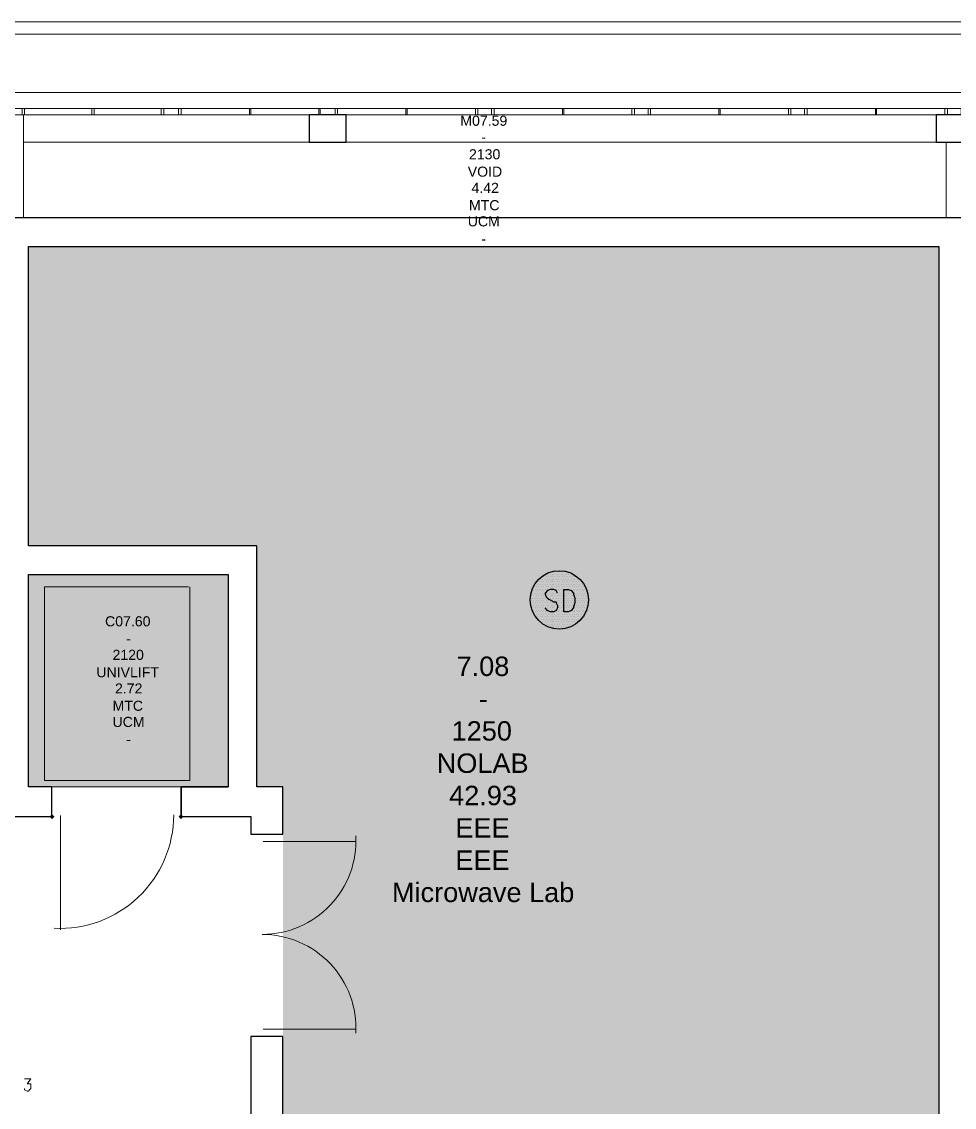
# Model space of a CAD drawing. Header units: millimetres. Extents: x 0 to 58.8, y 0 to 18.9.
# Drawn here: x 28.26 to 35.8, y 9.83 to 18.61 of the extents above; entities that cross this region are included whole.
import ezdxf

# ---------------------------------------------------------------- set-up
doc = ezdxf.new("R2010")
doc.units = ezdxf.units.MM
doc.layers.add('PDF_014407$_ps_FIRE$DETECT', color=80, linetype='Continuous', true_color=0x3fff00)
doc.layers.add('PDF_014407$HL-TMP', color=7, linetype='Continuous', true_color=0x800000)
for name, color, linetype in [('PDF_014407$_ps_HATCH', 7, 'Continuous'), ('PDF_014407$_ps_TEXTBOLD', 2, 'Continuous'), ('PDF_014407$_ps_TEXTBOLD$FIRE', 2, 'Continuous'), ('PDF_014407$BL', 7, 'Continuous'), ('PDF_014407$DR', 7, 'Continuous'), ('PDF_014407$WA', 7, 'Continuous'), ('PDF_014407$WA-COL', 7, 'Continuous'), ('PDF_014407$WA-EXT', 7, 'Continuous'), ('PDF_014407$WN', 7, 'Continuous'), ('PDF_Text', 7, 'Continuous')]:
    doc.layers.add(name, color=color, linetype=linetype)
doc.styles.add('PDF ArialMT', font='arial.ttf')

msp = doc.modelspace()

# ---------------------------------------------------------------- hatches: boundary and pattern name
at = {"layer": 'PDF_014407$WA-EXT', "transparency": 33554559}
for points in [[(28.5068, 12.2031), (28.4968, 12.1931), (28.4867, 12.183), (28.4968, 12.173), (28.5068, 12.163), (28.5168, 12.173), (28.5269, 12.183), (28.5168, 12.1931)], [(28.5068, 12.2031), (28.4968, 12.1931), (28.4867, 12.183), (28.4968, 12.173), (28.5068, 12.163), (28.5168, 12.173), (28.5269, 12.183), (28.5168, 12.1931)], [(29.5508, 12.2031), (29.5408, 12.1931), (29.5307, 12.183), (29.5408, 12.173), (29.5508, 12.163), (29.5609, 12.173), (29.5709, 12.183), (29.5609, 12.1931)], [(29.5508, 12.2031), (29.5408, 12.1931), (29.5307, 12.183), (29.5408, 12.173), (29.5508, 12.163), (29.5609, 12.173), (29.5709, 12.183), (29.5609, 12.1931)]]:
    msp.add_hatch(color=256, dxfattribs=at).paths.add_polyline_path(points)

# ---------------------------------------------------------------- linework, layer by layer
at = {"layer": 'PDF_014407$_ps_FIRE$DETECT', "lineweight": 25}
msp.add_circle((32.6075, 13.9348), 0.2359, dxfattribs=at)
at = {"layer": 'PDF_014407$_ps_HATCH', "lineweight": 9}
for points in [[(32.5122, 14.1405), (32.5122, 14.1405)], [(32.5323, 14.1405), (32.5323, 14.1405)], [(32.5423, 14.1606), (32.5423, 14.1606)], [(32.5523, 14.1606), (32.5523, 14.1606)], [(32.5523, 14.1405), (32.5523, 14.1405)], [(32.5624, 14.1405), (32.5624, 14.1405)], [(32.5724, 14.1606), (32.5724, 14.1606)], [(32.5825, 14.1405), (32.5825, 14.1405)], [(32.5925, 14.1606), (32.5925, 14.1606)], [(32.6025, 14.1405), (32.6025, 14.1405)], [(32.6126, 14.1606), (32.6126, 14.1606)], [(32.6226, 14.1405), (32.6226, 14.1405)], [(32.6326, 14.1606), (32.6326, 14.1606)], [(32.6427, 14.1405), (32.6427, 14.1405)], [(32.6527, 14.1606), (32.6527, 14.1606)], [(32.6628, 14.1405), (32.6628, 14.1405)], [(32.6728, 14.1606), (32.6728, 14.1606)], [(32.6828, 14.1405), (32.6828, 14.1405)], [(32.6929, 14.1606), (32.6929, 14.1606)], [(32.7029, 14.1405), (32.7029, 14.1405)], [(32.723, 14.1405), (32.723, 14.1405)], [(32.4018, 14.0402), (32.4018, 14.0402)], [(32.4118, 14.0602), (32.4118, 14.0602)], [(32.4218, 14.0402), (32.4218, 14.0402)], [(32.4319, 14.0602), (32.4319, 14.0602)], [(32.4419, 14.0803), (32.4419, 14.0803)], [(32.4419, 14.0402), (32.4419, 14.0402)], [(32.4519, 14.1004), (32.4519, 14.1004)], [(32.4519, 14.0602), (32.4519, 14.0602)], [(32.462, 14.0803), (32.462, 14.0803)], [(32.462, 14.0402), (32.462, 14.0402)], [(32.472, 14.1004), (32.472, 14.1004)], [(32.472, 14.0602), (32.472, 14.0602)], [(32.4821, 14.1205), (32.4821, 14.1205)], [(32.4821, 14.0803), (32.4821, 14.0803)], [(32.4821, 14.0402), (32.4821, 14.0402)], [(32.4921, 14.1004), (32.4921, 14.1004)], [(32.4921, 14.0602), (32.4921, 14.0602)], [(32.5021, 14.1205), (32.5021, 14.1205)], [(32.5021, 14.0803), (32.5021, 14.0803)], [(32.5021, 14.0402), (32.5021, 14.0402)], [(32.5122, 14.1004), (32.5122, 14.1004)], [(32.5122, 14.0602), (32.5122, 14.0602)], [(32.5222, 14.1205), (32.5222, 14.1205)], [(32.5222, 14.0803), (32.5222, 14.0803)], [(32.5222, 14.0402), (32.5222, 14.0402)], [(32.5323, 14.1004), (32.5323, 14.1004)], [(32.5323, 14.0602), (32.5323, 14.0602)], [(32.5423, 14.1205), (32.5423, 14.1205)], [(32.5423, 14.0803), (32.5423, 14.0803)], [(32.5423, 14.0402), (32.5423, 14.0402)], [(32.5523, 14.1205), (32.5523, 14.1205)], [(32.5523, 14.1004), (32.5523, 14.1004)], [(32.5523, 14.0803), (32.5523, 14.0803)], [(32.5523, 14.0602), (32.5523, 14.0602)], [(32.5523, 14.0402), (32.5523, 14.0402)], [(32.5624, 14.1004), (32.5624, 14.1004)], [(32.5624, 14.0602), (32.5624, 14.0602)], [(32.5724, 14.1205), (32.5724, 14.1205)], [(32.5724, 14.0803), (32.5724, 14.0803)], [(32.5724, 14.0402), (32.5724, 14.0402)], [(32.5825, 14.1004), (32.5825, 14.1004)], [(32.5825, 14.0602), (32.5825, 14.0602)], [(32.5925, 14.1205), (32.5925, 14.1205)], [(32.5925, 14.0803), (32.5925, 14.0803)], [(32.5925, 14.0402), (32.5925, 14.0402)], [(32.6025, 14.1004), (32.6025, 14.1004)], [(32.6025, 14.0602), (32.6025, 14.0602)], [(32.6126, 14.1205), (32.6126, 14.1205)], [(32.6126, 14.0803), (32.6126, 14.0803)], [(32.6126, 14.0402), (32.6126, 14.0402)], [(32.6226, 14.1004), (32.6226, 14.1004)], [(32.6226, 14.0602), (32.6226, 14.0602)], [(32.6326, 14.1205), (32.6326, 14.1205)], [(32.6326, 14.0803), (32.6326, 14.0803)], [(32.6326, 14.0402), (32.6326, 14.0402)], [(32.6427, 14.1004), (32.6427, 14.1004)], [(32.6427, 14.0602), (32.6427, 14.0602)], [(32.6527, 14.1205), (32.6527, 14.1205)], [(32.6527, 14.0803), (32.6527, 14.0803)], [(32.6527, 14.0402), (32.6527, 14.0402)], [(32.6628, 14.1004), (32.6628, 14.1004)], [(32.6628, 14.0602), (32.6628, 14.0602)], [(32.6728, 14.1205), (32.6728, 14.1205)], [(32.6728, 14.0803), (32.6728, 14.0803)], [(32.6728, 14.0402), (32.6728, 14.0402)], [(32.6828, 14.1004), (32.6828, 14.1004)], [(32.6828, 14.0602), (32.6828, 14.0602)], [(32.6929, 14.1205), (32.6929, 14.1205)], [(32.6929, 14.0803), (32.6929, 14.0803)], [(32.6929, 14.0402), (32.6929, 14.0402)], [(32.7029, 14.1004), (32.7029, 14.1004)], [(32.7029, 14.0602), (32.7029, 14.0602)], [(32.713, 14.1205), (32.713, 14.1205)], [(32.713, 14.0803), (32.713, 14.0803)], [(32.713, 14.0402), (32.713, 14.0402)], [(32.723, 14.1004), (32.723, 14.1004)], [(32.723, 14.0602), (32.723, 14.0602)], [(32.733, 14.1205), (32.733, 14.1205)], [(32.733, 14.1004), (32.733, 14.1004)], [(32.733, 14.0803), (32.733, 14.0803)], [(32.733, 14.0602), (32.733, 14.0602)], [(32.733, 14.0402), (32.733, 14.0402)], [(32.7431, 14.1205), (32.7431, 14.1205)], [(32.7431, 14.0803), (32.7431, 14.0803)], [(32.7431, 14.0402), (32.7431, 14.0402)], [(32.7531, 14.1004), (32.7531, 14.1004)], [(32.7531, 14.0602), (32.7531, 14.0602)], [(32.7631, 14.0803), (32.7631, 14.0803)], [(32.7631, 14.0402), (32.7631, 14.0402)], [(32.7732, 14.1004), (32.7732, 14.1004)], [(32.7732, 14.0602), (32.7732, 14.0602)], [(32.7832, 14.0803), (32.7832, 14.0803)], [(32.7832, 14.0402), (32.7832, 14.0402)], [(32.7933, 14.0602), (32.7933, 14.0602)], [(32.8033, 14.0402), (32.8033, 14.0402)], [(32.8133, 14.0602), (32.8133, 14.0602)], [(32.8234, 14.0402), (32.8234, 14.0402)], [(32.3817, 14.01), (32.3817, 14.01)], [(32.3817, 13.9699), (32.3817, 13.9699)], [(32.3917, 14.0201), (32.3917, 14.0201)], [(32.3917, 13.99), (32.3917, 13.99)], [(32.4018, 14.01), (32.4018, 14.01)], [(32.4018, 13.9699), (32.4018, 13.9699)], [(32.4118, 14.0201), (32.4118, 14.0201)], [(32.4118, 13.99), (32.4118, 13.99)], [(32.4218, 14.01), (32.4218, 14.01)], [(32.4218, 13.9699), (32.4218, 13.9699)], [(32.4319, 14.0201), (32.4319, 14.0201)], [(32.4319, 13.99), (32.4319, 13.99)], [(32.4419, 14.01), (32.4419, 14.01)], [(32.4419, 13.9699), (32.4419, 13.9699)], [(32.4519, 14.0201), (32.4519, 14.0201)], [(32.4519, 13.99), (32.4519, 13.99)], [(32.462, 14.01), (32.462, 14.01)], [(32.462, 13.9699), (32.462, 13.9699)], [(32.472, 14.0201), (32.472, 14.0201)], [(32.472, 13.99), (32.472, 13.99)], [(32.4821, 14.01), (32.4821, 14.01)], [(32.4821, 13.9699), (32.4821, 13.9699)], [(32.4921, 14.0201), (32.4921, 14.0201)], [(32.4921, 13.99), (32.4921, 13.99)], [(32.5021, 14.01), (32.5021, 14.01)], [(32.5021, 13.9699), (32.5021, 13.9699)], [(32.5122, 14.0201), (32.5122, 14.0201)], [(32.5122, 13.99), (32.5122, 13.99)], [(32.5222, 14.01), (32.5222, 14.01)], [(32.5222, 13.9699), (32.5222, 13.9699)], [(32.5323, 14.0201), (32.5323, 14.0201)], [(32.5323, 13.99), (32.5323, 13.99)], [(32.5423, 14.01), (32.5423, 14.01)], [(32.5423, 13.9699), (32.5423, 13.9699)], [(32.5523, 14.0201), (32.5523, 14.0201)], [(32.5523, 14.01), (32.5523, 14.01)], [(32.5523, 13.99), (32.5523, 13.99)], [(32.5523, 13.9699), (32.5523, 13.9699)], [(32.5624, 14.0201), (32.5624, 14.0201)], [(32.5624, 13.99), (32.5624, 13.99)], [(32.5724, 14.01), (32.5724, 14.01)], [(32.5724, 13.9699), (32.5724, 13.9699)], [(32.5825, 14.0201), (32.5825, 14.0201)], [(32.5825, 13.99), (32.5825, 13.99)], [(32.5925, 14.01), (32.5925, 14.01)], [(32.5925, 13.9699), (32.5925, 13.9699)], [(32.6025, 14.0201), (32.6025, 14.0201)], [(32.6025, 13.99), (32.6025, 13.99)], [(32.6126, 14.01), (32.6126, 14.01)], [(32.6126, 13.9699), (32.6126, 13.9699)], [(32.6226, 14.0201), (32.6226, 14.0201)], [(32.6226, 13.99), (32.6226, 13.99)], [(32.6326, 14.01), (32.6326, 14.01)], [(32.6326, 13.9699), (32.6326, 13.9699)], [(32.6427, 14.0201), (32.6427, 14.0201)], [(32.6427, 13.99), (32.6427, 13.99)], [(32.6527, 14.01), (32.6527, 14.01)], [(32.6527, 13.9699), (32.6527, 13.9699)], [(32.6628, 14.0201), (32.6628, 14.0201)], [(32.6628, 13.99), (32.6628, 13.99)], [(32.6728, 14.01), (32.6728, 14.01)], [(32.6728, 13.9699), (32.6728, 13.9699)], [(32.6828, 14.0201), (32.6828, 14.0201)], [(32.6828, 13.99), (32.6828, 13.99)], [(32.6929, 14.01), (32.6929, 14.01)], [(32.6929, 13.9699), (32.6929, 13.9699)], [(32.7029, 14.0201), (32.7029, 14.0201)], [(32.7029, 13.99), (32.7029, 13.99)], [(32.713, 14.01), (32.713, 14.01)], [(32.713, 13.9699), (32.713, 13.9699)], [(32.723, 14.0201), (32.723, 14.0201)], [(32.723, 13.99), (32.723, 13.99)], [(32.733, 14.0201), (32.733, 14.0201)], [(32.733, 14.01), (32.733, 14.01)], [(32.733, 13.99), (32.733, 13.99)], [(32.733, 13.9699), (32.733, 13.9699)], [(32.7431, 14.01), (32.7431, 14.01)], [(32.7431, 13.9699), (32.7431, 13.9699)], [(32.7531, 14.0201), (32.7531, 14.0201)], [(32.7531, 13.99), (32.7531, 13.99)], [(32.7631, 14.01), (32.7631, 14.01)], [(32.7631, 13.9699), (32.7631, 13.9699)], [(32.7732, 14.0201), (32.7732, 14.0201)], [(32.7732, 13.99), (32.7732, 13.99)], [(32.7832, 14.01), (32.7832, 14.01)], [(32.7832, 13.9699), (32.7832, 13.9699)], [(32.7933, 14.0201), (32.7933, 14.0201)], [(32.7933, 13.99), (32.7933, 13.99)], [(32.8033, 14.01), (32.8033, 14.01)], [(32.8033, 13.9699), (32.8033, 13.9699)], [(32.8133, 14.0201), (32.8133, 14.0201)], [(32.8133, 13.99), (32.8133, 13.99)], [(32.8234, 14.01), (32.8234, 14.01)], [(32.8234, 13.9699), (32.8234, 13.9699)], [(32.8334, 14.0201), (32.8334, 14.0201)], [(32.8334, 13.99), (32.8334, 13.99)], [(32.8435, 14.01), (32.8435, 14.01)], [(32.8435, 13.9699), (32.8435, 13.9699)], [(32.3817, 13.9498), (32.3817, 13.9498)], [(32.3817, 13.9297), (32.3817, 13.9297)], [(32.3817, 13.9097), (32.3817, 13.9097)], [(32.3817, 13.8896), (32.3817, 13.8896)], [(32.3917, 13.9498), (32.3917, 13.9498)], [(32.3917, 13.9097), (32.3917, 13.9097)], [(32.3917, 13.8695), (32.3917, 13.8695)], [(32.4018, 13.9297), (32.4018, 13.9297)], [(32.4018, 13.8896), (32.4018, 13.8896)], [(32.4118, 13.9498), (32.4118, 13.9498)], [(32.4118, 13.9097), (32.4118, 13.9097)], [(32.4118, 13.8695), (32.4118, 13.8695)], [(32.4218, 13.9297), (32.4218, 13.9297)], [(32.4218, 13.8896), (32.4218, 13.8896)], [(32.4319, 13.9498), (32.4319, 13.9498)], [(32.4319, 13.9097), (32.4319, 13.9097)], [(32.4319, 13.8695), (32.4319, 13.8695)], [(32.4419, 13.9297), (32.4419, 13.9297)], [(32.4419, 13.8896), (32.4419, 13.8896)], [(32.4519, 13.9498), (32.4519, 13.9498)], [(32.4519, 13.9097), (32.4519, 13.9097)], [(32.4519, 13.8695), (32.4519, 13.8695)], [(32.462, 13.9297), (32.462, 13.9297)], [(32.462, 13.8896), (32.462, 13.8896)], [(32.472, 13.9498), (32.472, 13.9498)], [(32.472, 13.9097), (32.472, 13.9097)], [(32.472, 13.8695), (32.472, 13.8695)], [(32.4821, 13.9297), (32.4821, 13.9297)], [(32.4821, 13.8896), (32.4821, 13.8896)], [(32.4921, 13.9498), (32.4921, 13.9498)], [(32.4921, 13.9097), (32.4921, 13.9097)], [(32.4921, 13.8695), (32.4921, 13.8695)], [(32.5021, 13.9297), (32.5021, 13.9297)], [(32.5021, 13.8896), (32.5021, 13.8896)], [(32.5122, 13.9498), (32.5122, 13.9498)], [(32.5122, 13.9097), (32.5122, 13.9097)], [(32.5122, 13.8695), (32.5122, 13.8695)], [(32.5222, 13.9297), (32.5222, 13.9297)], [(32.5222, 13.8896), (32.5222, 13.8896)], [(32.5323, 13.9498), (32.5323, 13.9498)], [(32.5323, 13.9097), (32.5323, 13.9097)], [(32.5323, 13.8695), (32.5323, 13.8695)], [(32.5423, 13.9297), (32.5423, 13.9297)], [(32.5423, 13.8896), (32.5423, 13.8896)], [(32.5523, 13.9498), (32.5523, 13.9498)], [(32.5523, 13.9297), (32.5523, 13.9297)], [(32.5523, 13.9097), (32.5523, 13.9097)], [(32.5523, 13.8896), (32.5523, 13.8896)], [(32.5523, 13.8695), (32.5523, 13.8695)], [(32.5624, 13.9498), (32.5624, 13.9498)], [(32.5624, 13.9097), (32.5624, 13.9097)], [(32.5624, 13.8695), (32.5624, 13.8695)], [(32.5724, 13.9297), (32.5724, 13.9297)], [(32.5724, 13.8896), (32.5724, 13.8896)], [(32.5825, 13.9498), (32.5825, 13.9498)], [(32.5825, 13.9097), (32.5825, 13.9097)], [(32.5825, 13.8695), (32.5825, 13.8695)], [(32.5925, 13.9297), (32.5925, 13.9297)], [(32.5925, 13.8896), (32.5925, 13.8896)], [(32.6025, 13.9498), (32.6025, 13.9498)], [(32.6025, 13.9097), (32.6025, 13.9097)], [(32.6025, 13.8695), (32.6025, 13.8695)], [(32.6126, 13.9297), (32.6126, 13.9297)], [(32.6126, 13.8896), (32.6126, 13.8896)], [(32.6226, 13.9498), (32.6226, 13.9498)], [(32.6226, 13.9097), (32.6226, 13.9097)], [(32.6226, 13.8695), (32.6226, 13.8695)], [(32.6326, 13.9297), (32.6326, 13.9297)], [(32.6326, 13.8896), (32.6326, 13.8896)], [(32.6427, 13.9498), (32.6427, 13.9498)], [(32.6427, 13.9097), (32.6427, 13.9097)], [(32.6427, 13.8695), (32.6427, 13.8695)], [(32.6527, 13.9297), (32.6527, 13.9297)], [(32.6527, 13.8896), (32.6527, 13.8896)], [(32.6628, 13.9498), (32.6628, 13.9498)], [(32.6628, 13.9097), (32.6628, 13.9097)], [(32.6628, 13.8695), (32.6628, 13.8695)], [(32.6728, 13.9297), (32.6728, 13.9297)], [(32.6728, 13.8896), (32.6728, 13.8896)], [(32.6828, 13.9498), (32.6828, 13.9498)], [(32.6828, 13.9097), (32.6828, 13.9097)], [(32.6828, 13.8695), (32.6828, 13.8695)], [(32.6929, 13.9297), (32.6929, 13.9297)], [(32.6929, 13.8896), (32.6929, 13.8896)], [(32.7029, 13.9498), (32.7029, 13.9498)], [(32.7029, 13.9097), (32.7029, 13.9097)], [(32.7029, 13.8695), (32.7029, 13.8695)], [(32.713, 13.9297), (32.713, 13.9297)], [(32.713, 13.8896), (32.713, 13.8896)], [(32.723, 13.9498), (32.723, 13.9498)], [(32.723, 13.9097), (32.723, 13.9097)], [(32.723, 13.8695), (32.723, 13.8695)], [(32.733, 13.9498), (32.733, 13.9498)], [(32.733, 13.9297), (32.733, 13.9297)], [(32.733, 13.9097), (32.733, 13.9097)], [(32.733, 13.8896), (32.733, 13.8896)], [(32.733, 13.8695), (32.733, 13.8695)], [(32.7431, 13.9297), (32.7431, 13.9297)], [(32.7431, 13.8896), (32.7431, 13.8896)], [(32.7531, 13.9498), (32.7531, 13.9498)], [(32.7531, 13.9097), (32.7531, 13.9097)], [(32.7531, 13.8695), (32.7531, 13.8695)], [(32.7631, 13.9297), (32.7631, 13.9297)], [(32.7631, 13.8896), (32.7631, 13.8896)], [(32.7732, 13.9498), (32.7732, 13.9498)], [(32.7732, 13.9097), (32.7732, 13.9097)], [(32.7732, 13.8695), (32.7732, 13.8695)], [(32.7832, 13.9297), (32.7832, 13.9297)], [(32.7832, 13.8896), (32.7832, 13.8896)], [(32.7933, 13.9498), (32.7933, 13.9498)], [(32.7933, 13.9097), (32.7933, 13.9097)], [(32.7933, 13.8695), (32.7933, 13.8695)], [(32.8033, 13.9297), (32.8033, 13.9297)], [(32.8033, 13.8896), (32.8033, 13.8896)], [(32.8133, 13.9498), (32.8133, 13.9498)], [(32.8133, 13.9097), (32.8133, 13.9097)], [(32.8133, 13.8695), (32.8133, 13.8695)], [(32.8234, 13.9297), (32.8234, 13.9297)], [(32.8234, 13.8896), (32.8234, 13.8896)], [(32.8334, 13.9498), (32.8334, 13.9498)], [(32.8334, 13.9097), (32.8334, 13.9097)], [(32.8334, 13.8695), (32.8334, 13.8695)], [(32.8435, 13.9297), (32.8435, 13.9297)], [(32.8435, 13.8896), (32.8435, 13.8896)], [(32.8535, 13.9498), (32.8535, 13.9498)], [(32.8535, 13.9097), (32.8535, 13.9097)], [(32.3817, 13.8494), (32.3817, 13.8494)], [(32.3917, 13.8394), (32.3917, 13.8394)], [(32.4018, 13.8494), (32.4018, 13.8494)], [(32.4018, 13.8193), (32.4018, 13.8193)], [(32.4118, 13.8394), (32.4118, 13.8394)], [(32.4118, 13.7992), (32.4118, 13.7992)], [(32.4218, 13.8494), (32.4218, 13.8494)], [(32.4218, 13.8193), (32.4218, 13.8193)], [(32.4319, 13.8394), (32.4319, 13.8394)], [(32.4319, 13.7992), (32.4319, 13.7992)], [(32.4419, 13.8494), (32.4419, 13.8494)], [(32.4419, 13.8193), (32.4419, 13.8193)], [(32.4419, 13.7792), (32.4419, 13.7792)], [(32.4519, 13.8394), (32.4519, 13.8394)], [(32.4519, 13.7992), (32.4519, 13.7992)], [(32.462, 13.8494), (32.462, 13.8494)], [(32.462, 13.8193), (32.462, 13.8193)], [(32.462, 13.7792), (32.462, 13.7792)], [(32.472, 13.8394), (32.472, 13.8394)], [(32.472, 13.7992), (32.472, 13.7992)], [(32.4821, 13.8494), (32.4821, 13.8494)], [(32.4821, 13.8193), (32.4821, 13.8193)], [(32.4821, 13.7792), (32.4821, 13.7792)], [(32.4921, 13.8394), (32.4921, 13.8394)], [(32.4921, 13.7992), (32.4921, 13.7992)], [(32.5021, 13.8494), (32.5021, 13.8494)], [(32.5021, 13.8193), (32.5021, 13.8193)], [(32.5021, 13.7792), (32.5021, 13.7792)], [(32.5122, 13.8394), (32.5122, 13.8394)], [(32.5122, 13.7992), (32.5122, 13.7992)], [(32.5222, 13.8494), (32.5222, 13.8494)], [(32.5222, 13.8193), (32.5222, 13.8193)], [(32.5222, 13.7792), (32.5222, 13.7792)], [(32.5323, 13.8394), (32.5323, 13.8394)], [(32.5323, 13.7992), (32.5323, 13.7992)], [(32.5423, 13.8494), (32.5423, 13.8494)], [(32.5423, 13.8193), (32.5423, 13.8193)], [(32.5423, 13.7792), (32.5423, 13.7792)], [(32.5523, 13.8494), (32.5523, 13.8494)], [(32.5523, 13.8394), (32.5523, 13.8394)], [(32.5523, 13.8193), (32.5523, 13.8193)], [(32.5523, 13.7992), (32.5523, 13.7992)], [(32.5523, 13.7792), (32.5523, 13.7792)], [(32.5624, 13.8394), (32.5624, 13.8394)], [(32.5624, 13.7992), (32.5624, 13.7992)], [(32.5724, 13.8494), (32.5724, 13.8494)], [(32.5724, 13.8193), (32.5724, 13.8193)], [(32.5724, 13.7792), (32.5724, 13.7792)], [(32.5825, 13.8394), (32.5825, 13.8394)], [(32.5825, 13.7992), (32.5825, 13.7992)], [(32.5925, 13.8494), (32.5925, 13.8494)], [(32.5925, 13.8193), (32.5925, 13.8193)], [(32.5925, 13.7792), (32.5925, 13.7792)], [(32.6025, 13.8394), (32.6025, 13.8394)], [(32.6025, 13.7992), (32.6025, 13.7992)], [(32.6126, 13.8494), (32.6126, 13.8494)], [(32.6126, 13.8193), (32.6126, 13.8193)], [(32.6126, 13.7792), (32.6126, 13.7792)], [(32.6226, 13.8394), (32.6226, 13.8394)], [(32.6226, 13.7992), (32.6226, 13.7992)], [(32.6326, 13.8494), (32.6326, 13.8494)], [(32.6326, 13.8193), (32.6326, 13.8193)], [(32.6326, 13.7792), (32.6326, 13.7792)], [(32.6427, 13.8394), (32.6427, 13.8394)], [(32.6427, 13.7992), (32.6427, 13.7992)], [(32.6527, 13.8494), (32.6527, 13.8494)], [(32.6527, 13.8193), (32.6527, 13.8193)], [(32.6527, 13.7792), (32.6527, 13.7792)], [(32.6628, 13.8394), (32.6628, 13.8394)], [(32.6628, 13.7992), (32.6628, 13.7992)], [(32.6728, 13.8494), (32.6728, 13.8494)], [(32.6728, 13.8193), (32.6728, 13.8193)], [(32.6728, 13.7792), (32.6728, 13.7792)], [(32.6828, 13.8394), (32.6828, 13.8394)], [(32.6828, 13.7992), (32.6828, 13.7992)], [(32.6929, 13.8494), (32.6929, 13.8494)], [(32.6929, 13.8193), (32.6929, 13.8193)], [(32.6929, 13.7792), (32.6929, 13.7792)], [(32.7029, 13.8394), (32.7029, 13.8394)], [(32.7029, 13.7992), (32.7029, 13.7992)], [(32.713, 13.8494), (32.713, 13.8494)], [(32.713, 13.8193), (32.713, 13.8193)], [(32.713, 13.7792), (32.713, 13.7792)], [(32.723, 13.8394), (32.723, 13.8394)], [(32.723, 13.7992), (32.723, 13.7992)], [(32.733, 13.8494), (32.733, 13.8494)], [(32.733, 13.8394), (32.733, 13.8394)], [(32.733, 13.8193), (32.733, 13.8193)], [(32.733, 13.7992), (32.733, 13.7992)], [(32.733, 13.7792), (32.733, 13.7792)], [(32.7431, 13.8494), (32.7431, 13.8494)], [(32.7431, 13.8193), (32.7431, 13.8193)], [(32.7431, 13.7792), (32.7431, 13.7792)], [(32.7531, 13.8394), (32.7531, 13.8394)], [(32.7531, 13.7992), (32.7531, 13.7992)], [(32.7631, 13.8494), (32.7631, 13.8494)], [(32.7631, 13.8193), (32.7631, 13.8193)], [(32.7631, 13.7792), (32.7631, 13.7792)], [(32.7732, 13.8394), (32.7732, 13.8394)], [(32.7732, 13.7992), (32.7732, 13.7992)], [(32.7832, 13.8494), (32.7832, 13.8494)], [(32.7832, 13.8193), (32.7832, 13.8193)], [(32.7832, 13.7792), (32.7832, 13.7792)], [(32.7933, 13.8394), (32.7933, 13.8394)], [(32.7933, 13.7992), (32.7933, 13.7992)], [(32.8033, 13.8494), (32.8033, 13.8494)], [(32.8033, 13.8193), (32.8033, 13.8193)], [(32.8133, 13.8394), (32.8133, 13.8394)], [(32.8133, 13.7992), (32.8133, 13.7992)], [(32.8234, 13.8494), (32.8234, 13.8494)], [(32.8234, 13.8193), (32.8234, 13.8193)], [(32.8334, 13.8394), (32.8334, 13.8394)], [(32.8435, 13.8494), (32.8435, 13.8494)], [(32.4519, 13.7591), (32.4519, 13.7591)], [(32.472, 13.7591), (32.472, 13.7591)], [(32.4821, 13.739), (32.4821, 13.739)], [(32.4921, 13.7591), (32.4921, 13.7591)], [(32.5021, 13.739), (32.5021, 13.739)], [(32.5122, 13.7591), (32.5122, 13.7591)], [(32.5122, 13.7189), (32.5122, 13.7189)], [(32.5222, 13.739), (32.5222, 13.739)], [(32.5323, 13.7591), (32.5323, 13.7591)], [(32.5323, 13.7189), (32.5323, 13.7189)], [(32.5423, 13.739), (32.5423, 13.739)], [(32.5423, 13.6989), (32.5423, 13.6989)], [(32.5523, 13.7591), (32.5523, 13.7591)], [(32.5523, 13.739), (32.5523, 13.739)], [(32.5523, 13.7189), (32.5523, 13.7189)], [(32.5523, 13.6989), (32.5523, 13.6989)], [(32.5624, 13.7591), (32.5624, 13.7591)], [(32.5624, 13.7189), (32.5624, 13.7189)], [(32.5724, 13.739), (32.5724, 13.739)], [(32.5724, 13.6989), (32.5724, 13.6989)], [(32.5825, 13.7591), (32.5825, 13.7591)], [(32.5825, 13.7189), (32.5825, 13.7189)], [(32.5925, 13.739), (32.5925, 13.739)], [(32.5925, 13.6989), (32.5925, 13.6989)], [(32.6025, 13.7591), (32.6025, 13.7591)], [(32.6025, 13.7189), (32.6025, 13.7189)], [(32.6126, 13.739), (32.6126, 13.739)], [(32.6126, 13.6989), (32.6126, 13.6989)], [(32.6226, 13.7591), (32.6226, 13.7591)], [(32.6226, 13.7189), (32.6226, 13.7189)], [(32.6326, 13.739), (32.6326, 13.739)], [(32.6326, 13.6989), (32.6326, 13.6989)], [(32.6427, 13.7591), (32.6427, 13.7591)], [(32.6427, 13.7189), (32.6427, 13.7189)], [(32.6527, 13.739), (32.6527, 13.739)], [(32.6527, 13.6989), (32.6527, 13.6989)], [(32.6628, 13.7591), (32.6628, 13.7591)], [(32.6628, 13.7189), (32.6628, 13.7189)], [(32.6728, 13.739), (32.6728, 13.739)], [(32.6728, 13.6989), (32.6728, 13.6989)], [(32.6828, 13.7591), (32.6828, 13.7591)], [(32.6828, 13.7189), (32.6828, 13.7189)], [(32.6929, 13.739), (32.6929, 13.739)], [(32.6929, 13.6989), (32.6929, 13.6989)], [(32.7029, 13.7591), (32.7029, 13.7591)], [(32.7029, 13.7189), (32.7029, 13.7189)], [(32.713, 13.739), (32.713, 13.739)], [(32.723, 13.7591), (32.723, 13.7591)], [(32.723, 13.7189), (32.723, 13.7189)], [(32.733, 13.7591), (32.733, 13.7591)], [(32.733, 13.739), (32.733, 13.739)], [(32.7431, 13.739), (32.7431, 13.739)], [(32.7531, 13.7591), (32.7531, 13.7591)], [(32.7732, 13.7591), (32.7732, 13.7591)]]:
    msp.add_lwpolyline(points, dxfattribs=at)
at = {"layer": 'PDF_014407$_ps_TEXTBOLD', "lineweight": 25}
msp.add_lwpolyline([(32.5925, 13.99), (32.5825, 14.01), (32.5624, 14.0201), (32.5323, 14.0201), (32.5122, 14.01), (32.4921, 13.99), (32.4921, 13.9799), (32.5021, 13.9599), (32.5122, 13.9498), (32.5222, 13.9398), (32.5624, 13.9197), (32.5825, 13.9197), (32.5825, 13.9097), (32.5925, 13.8896), (32.5925, 13.8695), (32.5825, 13.8494), (32.5624, 13.8394), (32.5323, 13.8394), (32.5122, 13.8494), (32.4921, 13.8695)], dxfattribs=at)
msp.add_lwpolyline([(32.6427, 13.8394), (32.6427, 14.0201), (32.6828, 14.0201), (32.7029, 14.01), (32.723, 13.99), (32.723, 13.9799), (32.733, 13.9498), (32.733, 13.9097), (32.723, 13.8795), (32.723, 13.8695), (32.7029, 13.8494), (32.6828, 13.8394)], close=True, dxfattribs=at)
at = {"layer": 'PDF_014407$_ps_TEXTBOLD$FIRE', "lineweight": 20}
msp.add_lwpolyline([(28.286, 10.0649), (28.3362, 10.0649), (28.306, 10.0248), (28.3161, 10.0248), (28.3261, 10.0248), (28.3362, 10.0248), (28.3362, 10.0047), (28.3362, 9.9946), (28.3362, 9.9846), (28.3261, 9.9746), (28.3161, 9.9645), (28.306, 9.9645), (28.286, 9.9746), (28.286, 9.9846)], dxfattribs=at)
at = {"layer": 'PDF_014407$BL', "lineweight": 9}
for points in [[(3.9927, 18.0355), (3.9927, 18.6077), (58.6425, 18.6077), (58.6425, 18.0355)], [(4.0931, 18.0355), (4.0931, 18.5073), (58.5421, 18.5073), (58.5421, 18.0355)], [(51.5553, 2.3453), (58.6525, 2.3453), (58.6525, 2.4457), (58.7529, 2.4457), (58.7529, 2.7468), (58.7027, 2.7468), (58.7027, 17.634), (58.793, 17.634), (58.793, 18.0355), (3.1194, 18.0355)], [(28.2759, 17.634), (35.7245, 17.634)], [(29.6211, 14.0402), (29.6211, 12.4742), (28.4466, 12.4742), (28.4466, 14.0402), (29.611, 14.0402)], [(29.0288, 14.0402), (29.0288, 14.0402)], [(28.5068, 12.424), (29.5508, 12.424)]]:
    msp.add_lwpolyline(points, dxfattribs=at)
at = {"layer": 'PDF_014407$DR', "lineweight": 0}
for points in [[(28.5771, 12.1931), (28.5771, 11.2695), (28.5771, 12.1931)], [(30.2134, 11.9823), (30.9662, 11.9823), (30.2134, 11.9823)], [(30.2134, 10.4664), (30.9662, 10.4664), (30.2134, 10.4664)]]:
    msp.add_lwpolyline(points, dxfattribs=at)
msp.add_lwpolyline([(30.9629, 10.4341, 0.429403), (30.2061, 11.2311, 0.429403), (30.9629, 12.0282)], format="xyb", dxfattribs=at)
msp.add_arc((28.5721, 12.1981), 0.9185, 267.04445, 359.99966, dxfattribs=at)
at = {"layer": 'PDF_014407$HL-TMP', "transparency": 33554559}
for points in [[(35.6743, 16.7907), (28.3161, 16.7907), (35.6743, 14.3714)], [(28.3161, 16.7907), (35.6743, 14.3714), (28.3161, 14.3714)], [(35.6743, 14.3714), (30.1632, 14.3714), (35.6743, 12.424)], [(30.1632, 14.3714), (35.6743, 12.424), (30.1632, 12.424)], [(35.6743, 12.424), (30.374, 12.424), (35.6743, 9.7336)], [(30.374, 12.424), (35.6743, 9.7336), (30.374, 9.7336)]]:
    msp.add_solid(points, dxfattribs=at)
at = {"layer": 'PDF_014407$HL-TMP', "color": 191, "true_color": 0xbb77ff, "transparency": 33554559}
for points in [[(29.9323, 14.1405), (28.3161, 14.1405), (29.9323, 12.424)], [(28.3161, 14.1405), (29.9323, 12.424), (28.3161, 12.424)]]:
    msp.add_solid(points, dxfattribs=at)
at = {"layer": 'PDF_014407$WA', "lineweight": 20}
for points in [[(28.2659, 17.8548), (28.2659, 17.905), (28.1454, 17.905), (28.1454, 17.8548)], [(28.2659, 17.8548), (28.2659, 17.905)], [(29.5307, 17.8548), (29.5307, 17.905), (29.4103, 17.905), (29.4103, 17.8548)], [(29.4103, 17.8548), (29.4103, 17.905)], [(29.5307, 17.8548), (29.5307, 17.905)], [(30.7956, 17.8548), (30.7956, 17.905), (30.6751, 17.905), (30.6751, 17.8548)], [(30.6751, 17.8548), (30.6751, 17.905)], [(30.7956, 17.8548), (30.7956, 17.905)], [(32.0604, 17.8548), (32.0604, 17.905), (31.95, 17.905), (31.95, 17.8548)], [(31.95, 17.8548), (31.95, 17.905)], [(32.0604, 17.8548), (32.0604, 17.905)], [(33.3253, 17.8548), (33.3253, 17.905), (33.2149, 17.905), (33.2149, 17.8548)], [(33.2149, 17.8548), (33.2149, 17.905)], [(33.3253, 17.8548), (33.3253, 17.905)], [(34.5902, 17.8548), (34.5902, 17.905), (34.4797, 17.905), (34.4797, 17.8548)], [(34.4797, 17.8548), (34.4797, 17.905)], [(34.5902, 17.8548), (34.5902, 17.905)], [(35.855, 17.8548), (35.855, 17.905), (35.7446, 17.905), (35.7446, 17.8548)], [(35.7446, 17.8548), (35.7446, 17.905)]]:
    msp.add_lwpolyline(points, close=True, dxfattribs=at)
for points in [[(28.2759, 17.0216), (28.2759, 17.8548), (28.1354, 17.8548), (28.1354, 17.0216)], [(30.5848, 17.634), (30.8859, 17.634)], [(35.6542, 17.634), (35.9554, 17.634)], [(35.865, 17.0216), (35.865, 17.634), (35.7345, 17.634), (35.7345, 17.0216)]]:
    msp.add_lwpolyline(points, dxfattribs=at)
at = {"layer": 'PDF_014407$WA-COL', "lineweight": 25}
for points in [[(30.8859, 17.634), (30.8859, 17.8548), (30.5848, 17.8548), (30.5848, 17.634)], [(35.9554, 17.634), (35.9554, 17.8548), (35.6542, 17.8548), (35.6542, 17.634)]]:
    msp.add_lwpolyline(points, close=True, dxfattribs=at)
at = {"layer": 'PDF_014407$WA-EXT', "lineweight": 25}
for points in [[(35.9353, 11.7413), (35.9353, 17.0216), (14.9247, 17.0216), (14.9247, 12.7251), (15.1656, 12.7251)], [(29.5508, 12.183), (30.113, 12.183), (30.113, 12.0425), (30.374, 12.0425), (30.374, 12.424), (30.1632, 12.424), (30.1632, 14.3714), (28.3161, 14.3714), (28.3161, 16.7907), (35.6743, 16.7907), (35.6743, 9.4626), (30.374, 9.4626), (30.374, 10.4062), (30.113, 10.4062), (30.113, 9.2016), (35.9353, 9.2016), (35.9353, 11.6309)], [(28.5068, 12.183), (28.5068, 12.424), (28.3161, 12.424), (28.3161, 14.1405), (29.9323, 14.1405), (29.9323, 12.424), (29.5508, 12.424), (29.5508, 12.183), (29.5508, 12.424), (29.9323, 12.424)], [(27.9547, 12.183), (28.5068, 12.183), (28.5068, 12.424), (28.3161, 12.424)]]:
    msp.add_lwpolyline(points, dxfattribs=at)
at = {"layer": 'PDF_014407$WN', "lineweight": 0}
for points in [[(28.8481, 17.8548), (28.8481, 17.8749), (28.8481, 17.905), (28.828, 17.905), (28.828, 17.8749), (28.828, 17.8548), (28.8481, 17.8548), (29.3802, 17.8548), (28.8481, 17.8548), (28.286, 17.8548), (28.2659, 17.8548), (29.4103, 17.8548), (29.3902, 17.8548), (29.3802, 17.8548)], [(28.2659, 17.905), (28.286, 17.905), (28.286, 17.8548)], [(28.286, 17.8749), (28.286, 17.905), (28.296, 17.905)], [(29.3902, 17.905), (28.828, 17.905)], [(29.4103, 17.905), (29.3902, 17.905), (29.3902, 17.8548), (29.3902, 17.8749)], [(30.113, 17.8548), (30.113, 17.8749), (30.113, 17.905), (30.1029, 17.905), (30.1029, 17.8749), (30.1029, 17.8548), (30.113, 17.8548), (30.645, 17.8548), (30.113, 17.8548), (29.5508, 17.8548), (29.5307, 17.8548), (30.6751, 17.8548), (30.6651, 17.8548), (30.645, 17.8548)], [(29.5307, 17.905), (29.5508, 17.905), (29.5508, 17.8548)], [(29.5508, 17.8749), (29.5508, 17.905), (29.5609, 17.905)], [(30.6651, 17.905), (30.1029, 17.905)], [(30.6751, 17.905), (30.6651, 17.905), (30.6651, 17.8548), (30.6651, 17.8749)], [(31.3778, 17.8548), (31.3778, 17.8749), (31.3778, 17.905), (31.3678, 17.905), (31.3678, 17.8749), (31.3678, 17.8548), (31.3778, 17.8548), (31.9199, 17.8548), (31.3778, 17.8548), (30.8157, 17.8548), (30.7956, 17.8548), (31.95, 17.8548), (31.9299, 17.8548), (31.9199, 17.8548)], [(30.7956, 17.905), (30.8157, 17.905), (30.8157, 17.8548)], [(30.8157, 17.8749), (30.8157, 17.905), (30.8257, 17.905)], [(31.9299, 17.905), (31.3678, 17.905)], [(31.95, 17.905), (31.9299, 17.905), (31.9299, 17.8548), (31.9299, 17.8749)], [(32.6427, 17.8548), (32.6427, 17.8749), (32.6427, 17.905), (32.6326, 17.905), (32.6326, 17.8749), (32.6326, 17.8548), (32.6427, 17.8548), (33.1848, 17.8548), (32.6427, 17.8548), (32.0805, 17.8548), (32.0604, 17.8548), (33.2149, 17.8548), (33.1948, 17.8548), (33.1848, 17.8548)], [(32.0604, 17.905), (32.0805, 17.905), (32.0805, 17.8548)], [(32.0805, 17.8749), (32.0805, 17.905), (32.0906, 17.905)], [(33.1948, 17.905), (32.6326, 17.905)], [(33.2149, 17.905), (33.1948, 17.905), (33.1948, 17.8548), (33.1948, 17.8749)], [(33.9075, 17.8548), (33.9075, 17.8749), (33.9075, 17.905), (33.8975, 17.905), (33.8975, 17.8749), (33.8975, 17.8548), (33.9075, 17.8548), (34.4496, 17.8548), (33.9075, 17.8548), (33.3454, 17.8548), (33.3253, 17.8548), (34.4797, 17.8548), (34.4597, 17.8548), (34.4496, 17.8548)], [(33.3253, 17.905), (33.3454, 17.905), (33.3454, 17.8548)], [(33.3454, 17.8749), (33.3454, 17.905), (33.3554, 17.905)], [(34.4597, 17.905), (33.8975, 17.905)], [(34.4797, 17.905), (34.4597, 17.905), (34.4597, 17.8548), (34.4597, 17.8749)], [(35.1724, 17.8548), (35.1724, 17.8749), (35.1724, 17.905), (35.1624, 17.905), (35.1624, 17.8749), (35.1624, 17.8548), (35.1724, 17.8548), (35.7145, 17.8548), (35.1724, 17.8548), (34.6102, 17.8548), (34.5902, 17.8548), (35.7446, 17.8548), (35.7245, 17.8548), (35.7145, 17.8548)], [(34.5902, 17.905), (34.6102, 17.905), (34.6102, 17.8548)], [(34.6102, 17.8749), (34.6102, 17.905), (34.6203, 17.905)], [(35.7245, 17.905), (35.1624, 17.905)], [(35.7446, 17.905), (35.7245, 17.905), (35.7245, 17.8548), (35.7245, 17.8749)]]:
    msp.add_lwpolyline(points, dxfattribs=at)
for points in [[(28.828, 17.905), (28.296, 17.905)], [(30.1029, 17.905), (29.5609, 17.905)], [(31.3678, 17.905), (30.8257, 17.905)], [(32.6326, 17.905), (32.0906, 17.905)], [(33.8975, 17.905), (33.3554, 17.905)], [(35.1624, 17.905), (34.6203, 17.905)]]:
    msp.add_lwpolyline(points, close=True, dxfattribs=at)

# ---------------------------------------------------------------- texts
at = {"layer": 'PDF_Text', "attachment_point": 4, "style": 'PDF ArialMT'}
for s, insert, char_height in [('M07.59', (31.8073, 17.8069), 0.0815), ('-', (31.9779, 17.6764), 0.0815), ('2130', (31.8775, 17.5358), 0.0815), ('VOID', (31.8675, 17.3953), 0.0815), ('4.42', (31.8976, 17.2648), 0.0815), ('MTC', (31.8775, 17.1242), 0.0815), ('UCM', (31.8675, 16.9937), 0.0815), ('-', (31.9779, 16.8532), 0.0815), ('C07.60', (28.9361, 13.7612), 0.0815), ('-', (29.1068, 13.6206), 0.0815), ('2120', (28.9964, 13.4901), 0.0815), ('7.08', (31.7771, 13.3971), 0.15688), ('UNIVLIFT', (28.8658, 13.3496), 0.0815), ('2.72', (29.0164, 13.2191), 0.0815), ('MTC', (28.9964, 13.0785), 0.0815), ('-', (31.9578, 13.136), 0.1569), ('UCM', (28.9964, 12.948), 0.0815), ('1250', (31.737, 12.875), 0.15688), ('-', (29.1068, 12.8075), 0.0815), ('NOLAB', (31.6165, 12.614), 0.15688), ('42.93', (31.7169, 12.353), 0.15688), ('EEE', (31.7671, 12.092), 0.15688), ('EEE', (31.7671, 11.831), 0.15688), ('Microwave Lab', (31.2551, 11.57), 0.156884)]:
    msp.add_mtext(s, dxfattribs=dict(at, insert=insert, char_height=char_height))

doc.saveas('drawing.dxf')
